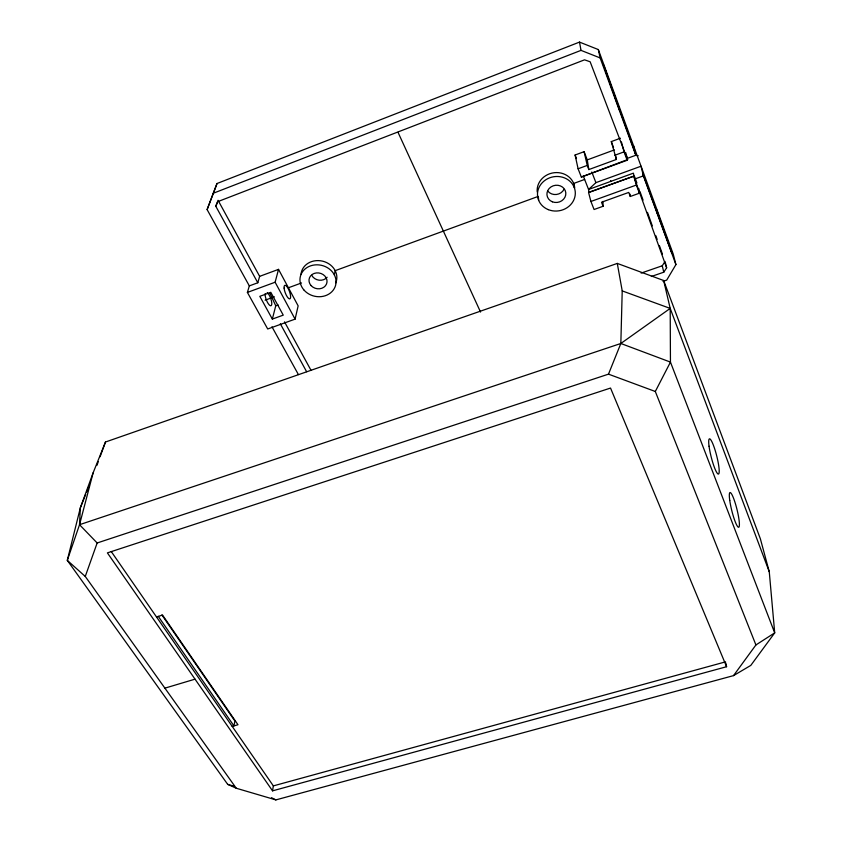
<?xml version="1.0" encoding="UTF-8"?>
<svg xmlns="http://www.w3.org/2000/svg" width="842" height="842" viewBox="0 0 842 842"><rect width="100%" height="100%" fill="white"/><g stroke="black" fill="none" stroke-linecap="round" stroke-linejoin="round"><path stroke-width="1.26" d="M236.255 788.238L85.263 576.444L97.156 542.974L608.492 374.153L620.838 343.483L622.217 290.9L617.291 263.42L105.482 442.018L93.125 472.836L80.348 507.779L67.297 560.351L227.687 784.355L236.255 788.238L275.881 799.9L733.529 675.621L750.801 665.401L774.703 632.879L769.262 571.75L760.368 538.796L663.654 280.502L617.291 263.42M85.263 576.444L67.297 560.351L79.527 524.703L80.348 507.779L85.663 494.496M725.815 663.064L726.583 666.717L272.545 790.848L273.345 785.891L111.249 551.531M334.369 274.913L335.19 270.661L538.333 196.365L538.659 200.354M295.1 319.139L298.142 305.867L278.534 269.366L259.641 276.355L257.799 282.765L249.327 285.891L247.39 292.427L267.703 328.98L295.1 319.139L275.123 282.228L278.534 269.366M272.345 319.076L259.81 296.342L270.798 292.321L283.249 315.14L272.345 319.076L275.744 305.814L269.977 293.342M97.156 542.974L79.527 524.703L93.125 472.836M96.946 465.331L98.293 461.648M100.093 456.743L105.482 442.018M249.327 285.891L207.111 209.595L217.015 183.514L579.507 42.1L598.325 49.562L673.211 254.031L675.916 264.599L666.717 280.102L662.991 281.375M217.015 183.514L207.111 209.595M257.799 282.765L215.784 206.248L218.046 200.28L259.641 276.355M86.621 492.075L89.041 486.045M215.784 206.248L217.783 201.638L584.537 59.835L590.147 61.771L627.09 158.454L635.815 155.254L633.573 145.792M733.529 675.621L755.916 644.951L655.308 391.488L670.453 362.102L670.2 308.414L663.654 280.502M641.13 273.092L662.254 265.788L665.075 261.409M651.361 276.481L663.77 272.198L666.632 267.809L665.391 262.693M615.649 155.865L616.386 159.454L588.842 169.568L587.274 159.896L584.095 151.676L575.086 155.023L578.096 168.789L581.338 177.041L627.174 160.243L627.637 159.559L626.448 155.581M581.338 177.041L627.637 159.559M675.916 264.599L643.383 175.883L641.046 166.211L595.915 182.651L588.569 189.471L589.032 192.429L634.047 176.083L588.547 192.408L590.916 201.47L594.073 209.511L603.082 206.269L602.914 201.396M79.527 524.703L620.838 343.483L670.2 308.414L769.262 571.75M755.916 644.951L774.703 632.879L670.453 362.102L620.838 343.483M213.215 193.281L581.012 50.373L600.125 57.919L635.815 155.254M616.386 159.454L611.303 141.593L620.438 138.214M587.274 159.896L614.407 149.887M578.096 168.789L587.232 165.421L584.095 151.676M614.818 155.275L624.069 151.865L621.428 141.94M247.39 292.427L275.123 282.228M637.331 156.044L638.225 155.707M288.417 287.764L301.541 282.954M584.643 179.441L573.676 183.451L574.202 187.377M265.114 300.184L274.376 296.805M275.744 305.814L278.134 304.951M666.632 267.809L634.71 179.03L643.383 175.883M590.916 201.47L636.373 185.04L633.731 175.999M603.082 206.269L601.514 202.238L628.753 192.418L630.279 196.481L639.404 193.197L638.762 188.461M156.496 616.944L162.527 615.06L237.981 724.741L232.203 726.404M164.895 688.156L195.028 679.157M273.345 785.891L725.551 661.854M227.687 784.355L233.992 786.207M622.217 290.9L670.2 308.414M608.492 374.153L655.308 391.488M271.492 797.7L275.881 799.9M272.545 790.848L107.397 552.878L610.534 388.057L726.583 666.717M158.307 616.376L233.939 725.899L234.918 721.057L161.896 614.955M271.966 326.801L298.415 374.585M280.323 323.791L306.635 371.722M284.512 321.855L311.024 370.333M398.013 132.31L480.55 312.066M575.086 155.023L576.486 158.591M583.317 176.062L588.569 189.471L633.384 173.168L634.71 179.03M587.232 165.421L588.842 169.568M591.789 172L595.915 182.651M610.576 180.546L610.882 181.346M611.303 141.593L613.523 147.518M624.069 151.865L627.174 160.243M636.373 185.04L639.404 193.197M635.363 153.339L603.04 63.645L619.88 111.102M642.909 173.926L671.874 252.947L656.528 209.637L657.634 214.089M634.7 176.841L636.899 182.977M639.983 191.555L643.067 200.133M647.466 212.384L652.308 225.867M655.834 235.676L657.149 239.349M659.349 245.485L662.433 254.063M662.254 265.788L663.77 272.198M625.806 152.728L627.09 158.454M598.325 49.562L600.125 57.919M579.507 42.1L581.012 50.373M630.016 194.092L630.279 196.481M563.993 189.355A9.378 8.546 -10.6 0 1 547.889 191.166M537.228 192.039A18.871 17.166 -10.4 0 1 554.289 172.705A18.871 17.166 -10.4 0 1 574.707 187.819M301.004 274.366A18.071 15.777 13.2 0 1 322.686 261.178A18.071 15.777 13.2 0 1 335.779 282.828M327.128 277.26A8.988 7.862 13.3 0 1 311.75 275.334M265.146 293.7A7.231 2.305 69.4 0 0 267.177 301.815L268.03 303.32A7.231 2.305 69.4 0 0 271.682 304.73A7.231 2.305 69.4 0 0 269.745 296.131L268.903 294.626A7.231 2.305 69.4 0 0 267.198 292.584M311.119 285.617A9.083 7.915 13.1 0 0 326.507 284.007A9.083 7.915 13.1 0 0 316.413 272.924A9.083 7.915 13.1 0 0 311.119 285.617M304.183 290.269A18.166 15.83 13.1 0 0 334.979 287.122A18.166 15.83 13.1 0 0 314.876 264.914A18.166 15.83 13.1 0 0 304.183 290.269M552.363 201.806A9.494 8.62 -10.3 0 0 565.803 192.829A9.494 8.62 -10.3 0 0 550.973 186.935A9.494 8.62 -10.3 0 0 552.363 201.806M548.289 209.637A18.977 17.24 -10.3 0 0 575.254 191.765A18.977 17.24 -10.3 0 0 545.627 179.883A18.977 17.24 -10.3 0 0 548.289 209.637M284.101 288.111A7.252 2.221 69.5 0 0 289.395 298.878A7.252 2.221 69.5 0 0 288.522 289.216A7.252 2.221 69.5 0 0 284.101 288.111M709.059 446.249A18.198 2.81 75.7 0 0 718.058 474.014A18.198 2.81 75.7 0 0 714.753 449.07A18.198 2.81 75.7 0 0 709.059 446.249M729.751 500.422A17.882 2.663 76 0 0 738.434 527.26A17.882 2.663 76 0 0 734.908 502.095A17.882 2.663 76 0 0 729.751 500.422"/></g></svg>
